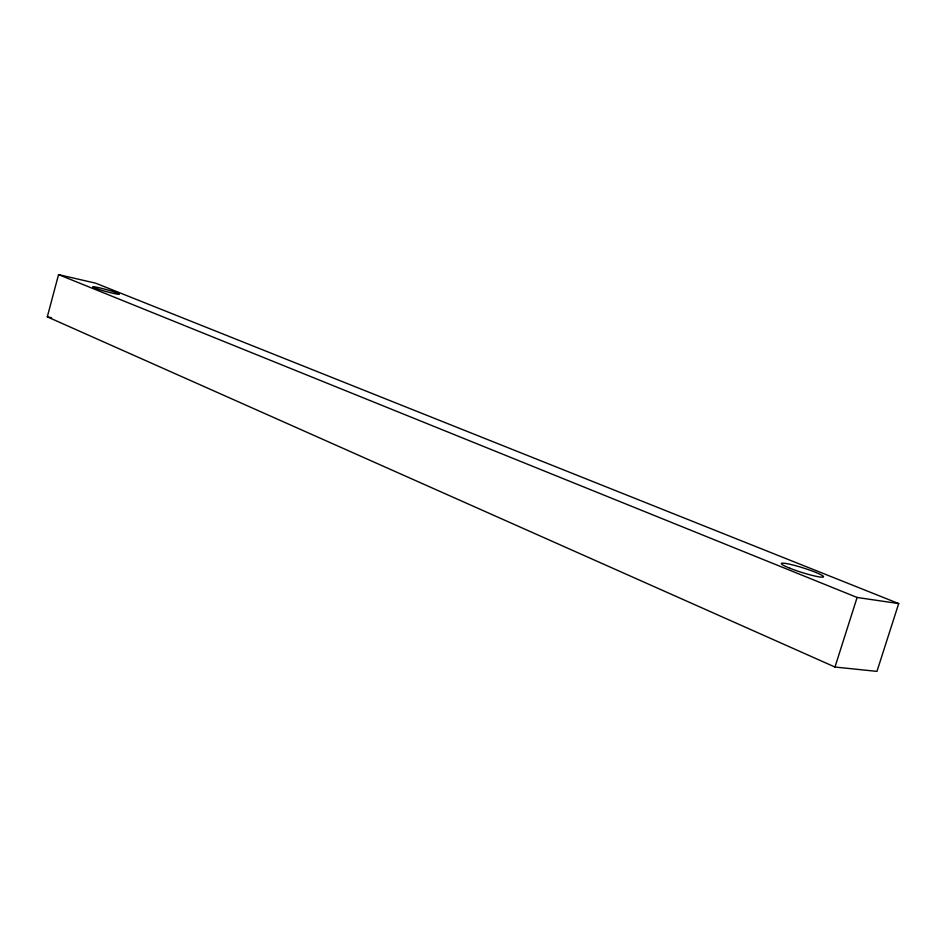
<?xml version="1.0" encoding="UTF-8"?>
<svg xmlns="http://www.w3.org/2000/svg" width="946" height="946" viewBox="0 0 946 946"><rect width="100%" height="100%" fill="white"/><g stroke="black" fill="none" stroke-linecap="round" stroke-linejoin="round"><path stroke-width="1.42" d="M47.3 316.851L58.546 274.624L95.593 283.161L898.7 603.572L876.954 671.376L834.975 667.036L47.3 316.851L51.581 317.761M834.975 667.036L857.111 597.47L898.7 603.572M58.546 274.624L857.111 597.47M96.776 288.707A13.847 0.981 15.4 0 0 119.007 294.301A13.847 0.981 15.4 0 0 102.369 288.53A13.847 0.981 15.4 0 0 96.776 288.707M789.768 568.203A22.136 2.365 17.5 0 0 823.387 576.989A22.136 2.365 17.5 0 0 794.096 565.294A22.136 2.365 17.5 0 0 789.768 568.203"/></g></svg>
